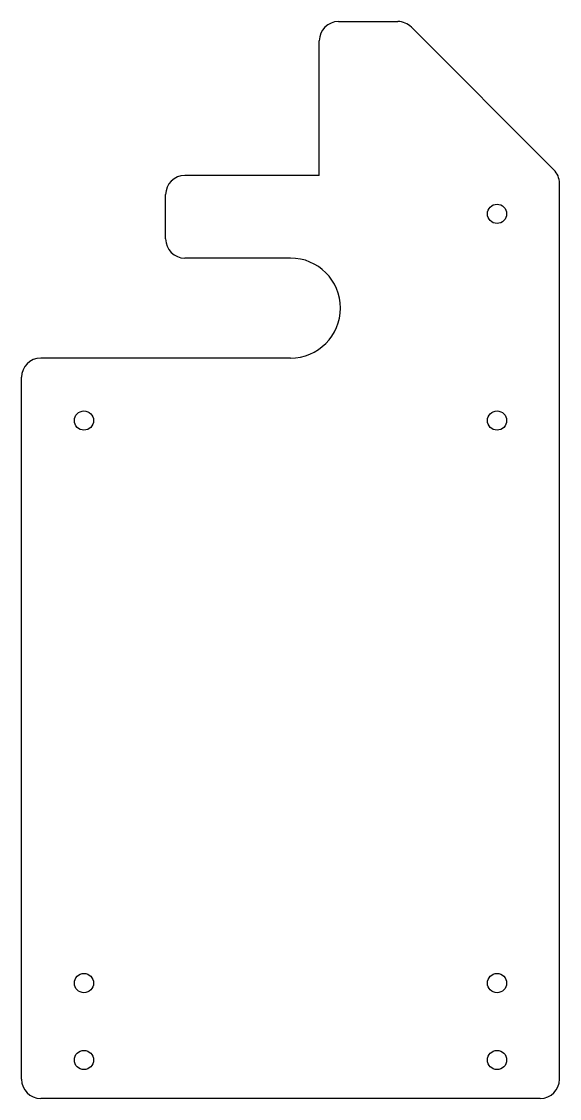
# Model space of a CAD drawing. Extents: x -70 to 70, y 135 to 415.
import ezdxf

# ---------------------------------------------------------------- set-up
doc = ezdxf.new("R2010")
doc.units = 0
doc.layers.add('VISIBLE', color=7, linetype='CONTINUOUS')

msp = doc.modelspace()

# ---------------------------------------------------------------- linework, layer by layer
at = {"layer": 'VISIBLE'}
for p, q in [((12.5, 415, 1005), (27.93, 415, 1005)), ((31.46, 413.54, 1005), (68.54, 376.46, 1005)), ((7.5, 375, 1005), (7.5, 410, 1005)), ((7.5, 375, 1005), (-27.5, 375, 1005)), ((70, 140, 1005), (70, 372.93, 1005)), ((-32.5, 358.5, 1005), (-32.5, 370, 1005)), ((0, 353.5, 1005), (-27.5, 353.5, 1005)), ((0, 327.5, 1005), (-65, 327.5, 1005)), ((-70, 140, 1005), (-70, 322.5, 1005)), ((65, 135, 1005), (-65, 135, 1005))]:
    msp.add_line(p, q, dxfattribs=at)
for centre in [(53.75, 365, 1005), (-53.75, 311.25, 1005), (53.75, 311.25, 1005), (-53.75, 165, 1005), (53.75, 165, 1005), (-53.75, 145, 1005), (53.75, 145, 1005)]:
    msp.add_circle(centre, 2.5, dxfattribs=at)
for centre, radius, start, end in [((12.5, 410, 1005), 5, 90, 180), ((27.93, 410, 1005), 5, 45, 90), ((65, 372.93, 1005), 5, 0, 45), ((-27.5, 370, 1005), 5, 90, 180), ((-27.5, 358.5, 1005), 5, 180, 270), ((0, 340.5, 1005), 13, 270, 90), ((-65, 322.5, 1005), 5, 90, 180), ((-65, 140, 1005), 5, 180, 270), ((65, 140, 1005), 5, 270, 0)]:
    msp.add_arc(centre, radius, start, end, dxfattribs=at)

doc.saveas('drawing.dxf')
